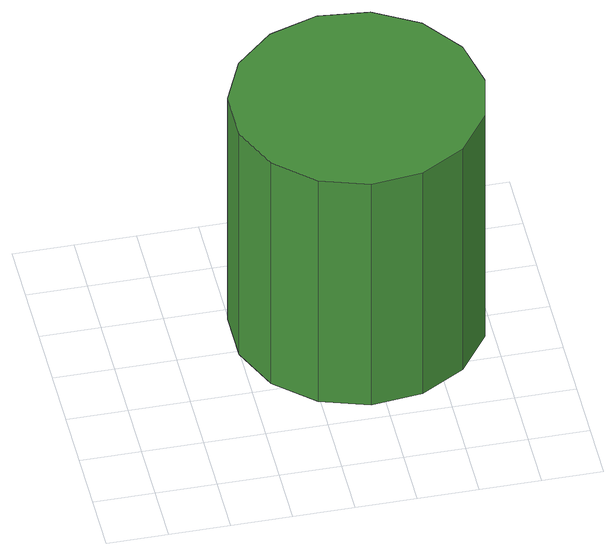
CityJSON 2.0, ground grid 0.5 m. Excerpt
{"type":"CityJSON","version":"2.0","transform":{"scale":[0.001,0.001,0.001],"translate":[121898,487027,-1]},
"CityObjects":{
"tree1":{"type":"SolitaryVegetationObject","attributes":{"function":"something"},"geometry":[{"type":"MultiSurface","lod":"1","boundaries":[[[0,1,2,3,4,5,6,7,8,9,10,11,12,13,14]],[[15,16,17,18,19,20,21,22,23,24,25,26,27,28,29]],[[0,29,28,1]],[[1,28,27,2]],[[2,27,26,3]],[[3,26,25,4]],[[4,25,24,5]],[[5,24,23,6]],[[6,23,22,7]],[[7,22,21,8]],[[8,21,20,9]],[[9,20,19,10]],[[10,19,18,11]],[[11,18,17,12]],[[12,17,16,13]],[[13,16,15,14]],[[14,15,29,0]]]}]}
},
"vertices":[
[3012,1675,3308],[2924,2091,3308],[2673,2435,3308],[2305,2648,3308],[1882,2693,3308],[1477,2561,3308],[1161,2276,3308],[988,1888,3308],[988,1462,3308],[1161,1073,3308],[1477,789,3308],[1882,657,3308],[2305,702,3308],[2673,914,3308],[2924,1259,3308],[2924,1259,984],[2673,914,984],[2305,702,984],[1882,657,984],[1477,789,984],[1161,1073,984],[988,1462,984],[988,1888,984],[1161,2276,984],[1477,2561,984],[1882,2693,984],[2305,2648,984],[2673,2435,984],[2924,2091,984],[3012,1675,984]
]}
